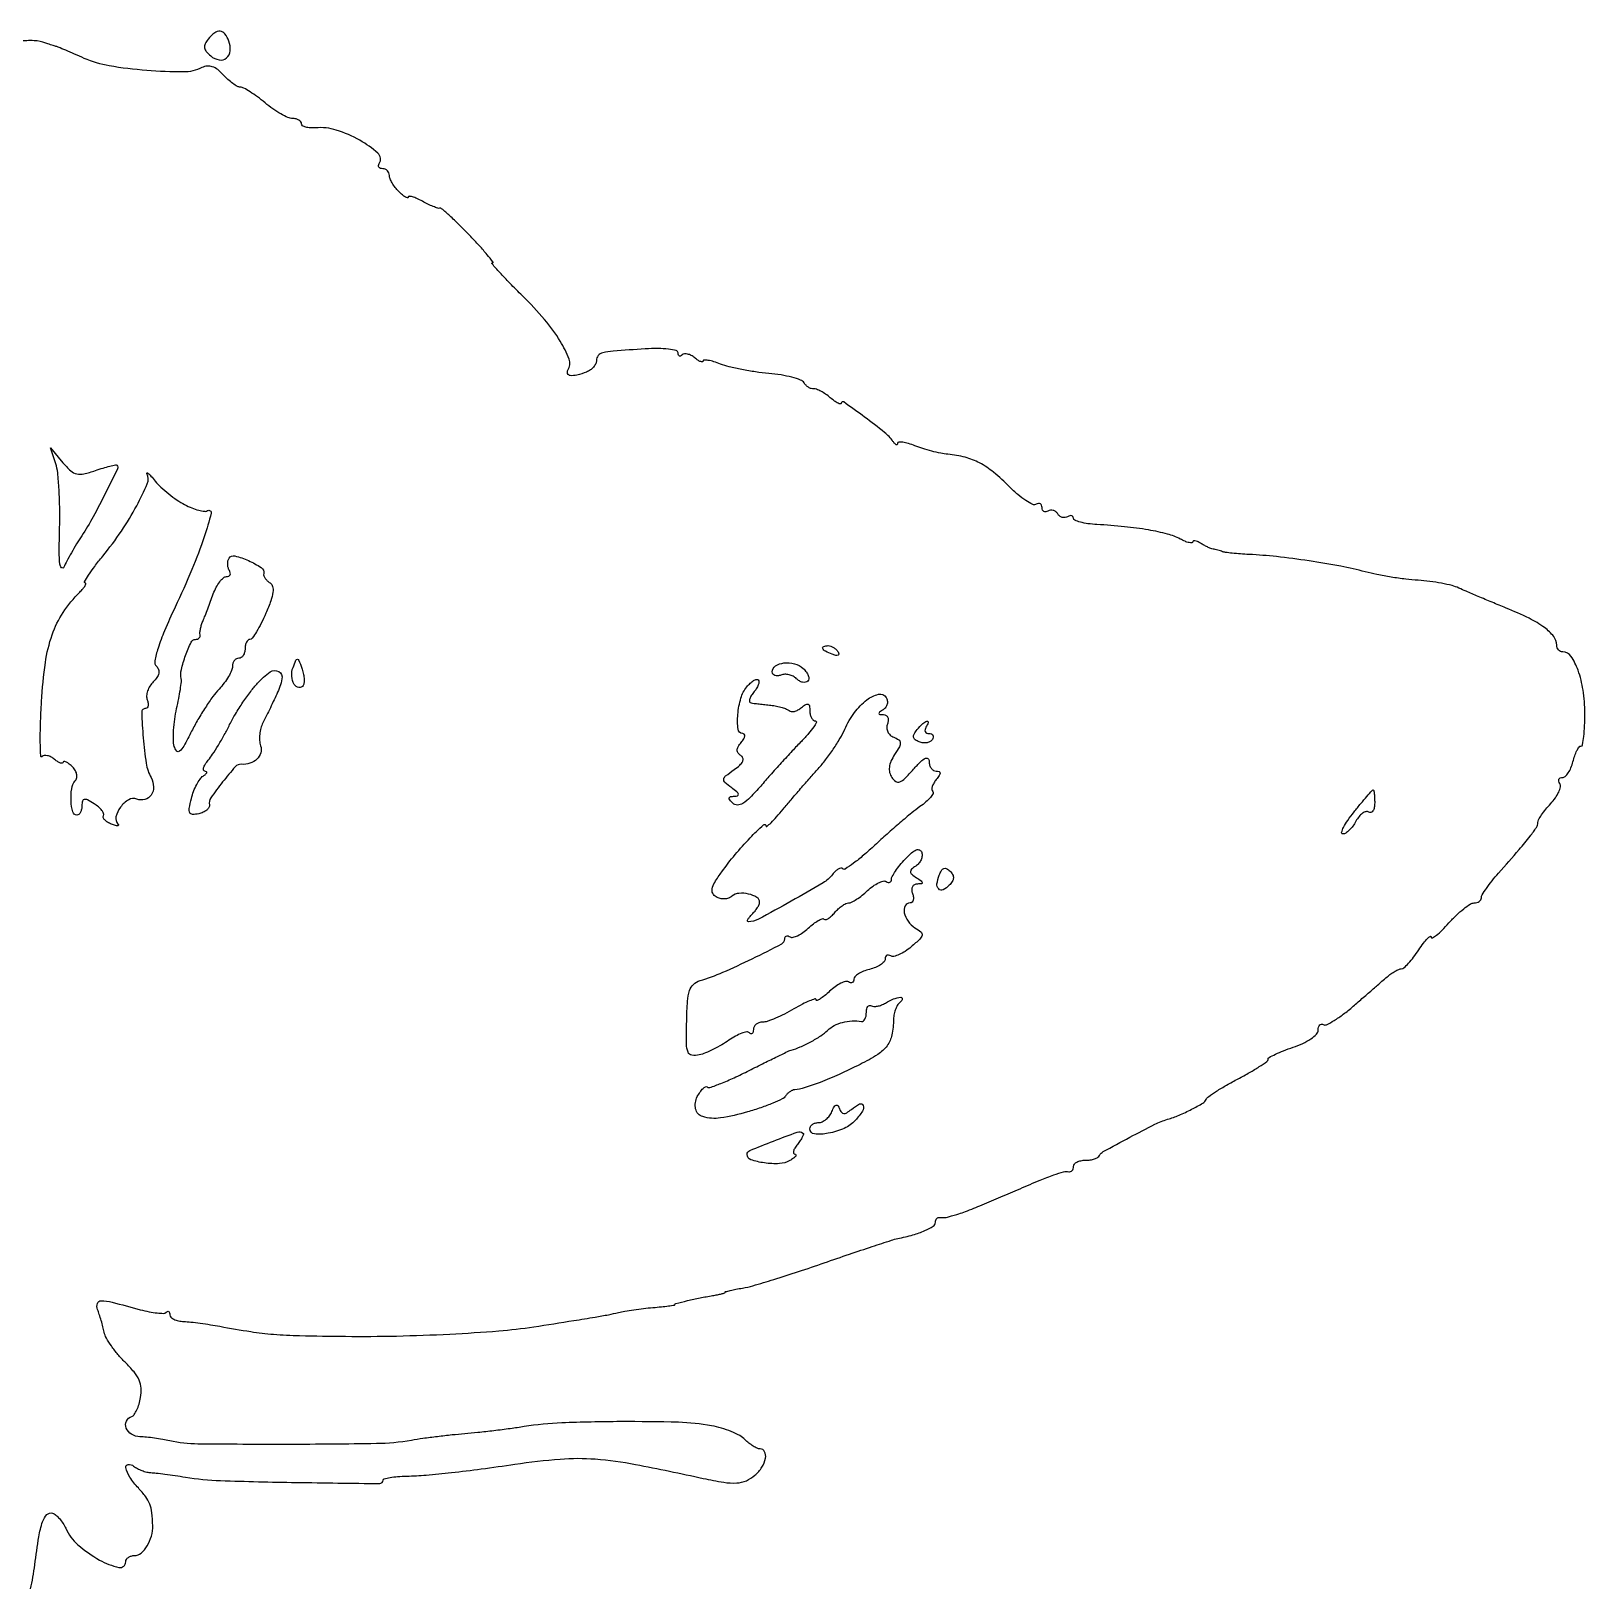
# Model space of a CAD drawing. Extents: x 0 to 455, y 0 to 405.
# Drawn here: x 207.9 to 455.5, y 156.7 to 404.9 of the extents above; entities that cross this region are included whole.
import ezdxf

# ---------------------------------------------------------------- set-up
doc = ezdxf.new("R2010")
doc.units = 0

msp = doc.modelspace()

# ---------------------------------------------------------------- linework, layer by layer
for points in [[(236.110114, 403.632679, 0.061456), (235.642635, 402.903293, 0.152139), (235.551735, 402.281865, 0.136007), (235.828816, 401.673005, 0.045192), (236.53005, 400.97506, 0.128991), (237.869857, 400.350582, 0.219144), (239.045038, 400.653003, 0.202271), (239.642711, 401.778132, 0.114382), (239.425794, 403.332783, 0.066158), (238.79018, 404.500341, 0.215742), (238.042386, 404.92372, 0.192074), (237.164801, 404.662483, 0.052353)], [(218.153974, 334.903831, -0.009092), (219.387582, 335.308869, -0.014057), (220.468319, 335.609078, -0.008309), (221.367089, 335.815941, -0.254012), (221.580626, 335.752707, -0.318879), (221.676454, 335.187772, -0.003205), (219.784948, 331.328926, -0.010394), (217.796418, 327.536711, -0.018255), (215.975098, 324.5, 0.007996), (215.161744, 323.204875, 0.006521), (214.331662, 321.79375, 0.006595), (213.60147, 320.474435, 0.017107), (213.120995, 319.5, -0.509513), (212.773837, 319.428017, -0.182297), (212.498135, 319.967887, -0.029005), (212.39046, 321.977566, -0.006087), (212.449079, 325.5, 0.010369), (212.475293, 328.746113, 0.011454), (212.363618, 331.884375, 0.010895), (212.148983, 334.552705, 0.056056), (211.834371, 336), (210.989094, 338.5), (212.986364, 336.149322, 0.032678), (214.214953, 334.881356, 0.125485), (215.178332, 334.372227, 0.11691), (216.30606, 334.368004, 0.026609)], [(232.37847, 329.478673, 0.024055), (233.521868, 328.953625, 0.031128), (234.617334, 328.59043, 0.03222), (235.535376, 328.410554, 0.172336), (236.026533, 328.516398, -0.671155), (236.59003, 328.106723, -0.021068), (235.505448, 324.365608, -0.018197), (233.535392, 319.142687, -0.011032), (230.846729, 313.108182, 0.00941), (229.161503, 309.358579, 0.0243), (228.130493, 306.577202, 0.028382), (227.618781, 304.570183, 0.249569), (227.877532, 303.722468, -0.114559), (228.207081, 303.193632, -0.132589), (228.24583, 302.602973, -0.1007), (227.970235, 301.949044, -0.046488), (227.378204, 301.235347, 0.05838), (226.846316, 300.562287, 0.05669), (226.478163, 299.778008, 0.061575), (226.319484, 299.00565, 0.111975), (226.411105, 298.371061, -0.050342), (226.554101, 297.845827, -0.091682), (226.546283, 297.402749, -0.14119), (226.394695, 297.112299, -0.205119), (226.132471, 297, 0.423814), (225.536925, 296.384676, 0.011834), (225.767289, 292.299614, 0.019283), (226.249497, 288.251491, 0.083764), (227.01687, 285.968479, -0.1134), (227.418141, 284.493142, -0.157556), (227.05168, 283.183374, -0.18499), (226.05172, 282.470104, -0.156294), (224.746743, 282.54369, 0.228004), (223.463051, 282.438272, 0.098839), (222.150898, 281.270324, 0.103821), (221.427558, 279.732012, 0.26015), (221.754703, 278.57863, -0.195085), (221.833729, 278.391751, -0.41094), (221.734593, 278.288499, -0.079384), (221.345704, 278.340334, -0.018868), (220.725263, 278.551932, -0.042193), (220.100119, 278.854485, -0.069182), (219.641096, 279.220564, -0.100146), (219.410411, 279.588674, -0.232495), (219.44106, 279.904633, 0.24314), (219.468117, 280.257388, 0.067285), (219.175947, 280.750556, 0.051867), (218.645282, 281.294712, 0.034029), (217.935317, 281.808323, 0.018207), (216.888734, 282.410113, 0.161159), (216.370435, 282.496874, 0.30396), (216.086469, 282.235557, 0.059254), (216, 281.508474, -0.050212), (215.941886, 280.931247, -0.070188), (215.768761, 280.443114, -0.090325), (215.513316, 280.114746, -0.184424), (215.212804, 280, -0.339878), (214.550605, 280.508923, -0.052922), (214.279318, 282.250432, -0.051008), (214.382442, 284.189289, -0.133018), (214.946502, 285.453914, 0.126787), (215.18159, 285.964084, 0.102747), (215.166357, 286.568387, 0.086819), (214.896298, 287.201515, 0.062583), (214.399714, 287.789427, 0.024202), (213.86175, 288.238894, 0.056596), (213.411166, 288.505659, 0.130254), (213.123318, 288.55283, 0.386189), (213, 288.416982, -0.344248), (212.881789, 288.265635, -0.143329), (212.605785, 288.276705, -0.064309), (212.173649, 288.487183, -0.027766), (211.657991, 288.868879, 0.049753), (211.096821, 289.247302, 0.065668), (210.520678, 289.46596, 0.081492), (210.017903, 289.500685, 0.174677), (209.670813, 289.337479, -0.653357), (209.434875, 289.429552, -0.00768), (209.37757, 291.640763, -0.011285), (209.412252, 294.526155, -0.006052), (209.578522, 298.084427, -0.019941), (210.193882, 304.300438, -0.049394), (211.268433, 308.744172, -0.061818), (213.011925, 312.268106, -0.050662), (215.66938, 315.526523, 0.020426), (216.191221, 316.092836, 0.047057), (216.5225, 316.567166, 0.105248), (216.619272, 316.8736, 0.442669), (216.504479, 317, -0.580828), (216.400435, 317.182397, -0.012752), (217.068072, 318.248438, -0.015832), (218.039783, 319.619147, -0.008505), (219.31954, 321.25, 0.021665), (222.304726, 325.267484, 0.025932), (224.743523, 329.300616, 0.022592), (226.423915, 332.807603, 0.220124), (226.373124, 334.410374, -0.390594), (226.405551, 334.523257, -0.331613), (226.533751, 334.511161, -0.02972), (227.003025, 334.033837, -0.008036), (227.687615, 333.223366, 0.03378), (228.604321, 332.244974, 0.019178), (229.833285, 331.18425, 0.019082), (231.159277, 330.20615, 0.029709)], [(244.973324, 318.475013, 0.136979), (245.00147, 318.135584, 0.061864), (245.208844, 317.735856, 0.054572), (245.548947, 317.341106, 0.049294), (245.977511, 317.013899, -0.194159), (246.400031, 316.438854, -0.096078), (246.453939, 315.519384, -0.05327), (246.120831, 314.154908, -0.015736), (245.327021, 312.152096, -0.014486), (244.582328, 310.561169, -0.021566), (243.832149, 309.219678, -0.017715), (243.15029, 308.197858, -0.241256), (242.7641, 308, 0.188177), (242.47235, 307.886168, 0.089147), (242.224454, 307.559375, 0.068966), (242.056352, 307.07403, 0.048967), (242, 306.5, -0.064853), (241.925306, 305.926543, -0.082425), (241.70625, 305.440625, -0.098894), (241.381354, 305.115568, -0.148195), (241, 305, 0.130232), (240.618647, 304.898958, 0.100668), (240.29375, 304.614765, 0.088576), (240.07524, 304.189641, 0.07466), (240, 303.688561, -0.105378), (239.860082, 303.032046, -0.02887), (239.370918, 302.087118, -0.027838), (238.678106, 301.054778, -0.025829), (237.858446, 300.078434, 0.030725), (236.880937, 298.89066, 0.012363), (235.689379, 297.158046, 0.012179), (234.494336, 295.223488, 0.01509), (233.481678, 293.364633, -0.007959), (232.238747, 291.003559, -0.087959), (231.573316, 290.173824, -0.420047), (231.106359, 290.209359, -0.11139), (230.72367, 290.948685, -0.060275), (230.582229, 291.987122, -0.019505), (230.619578, 293.540602, -0.01913), (230.796405, 295.280273, -0.020369), (231.103448, 296.964897, 0.007385), (231.43692, 298.558778, 0.009669), (231.691818, 300.024901, 0.00753), (231.861947, 301.252205, 0.085031), (231.838972, 301.740972, -0.112785), (231.85049, 303.181996, -0.028815), (232.522603, 305.432415, -0.023248), (233.405663, 307.554514, -0.290257), (234.108408, 308, 0.086098), (234.436757, 308.056963, 0.113845), (234.69146, 308.220312, 0.126046), (234.83214, 308.464286, 0.120803), (234.841241, 308.75, -0.079397), (234.821734, 309.138752, -0.024441), (234.913913, 309.720313, -0.023771), (235.082476, 310.370679, -0.023999), (235.311571, 311, 0.005574), (235.621389, 311.762452, 0.001941), (236.05106, 312.867188, 0.001928), (236.514716, 314.087165, 0.002247), (236.945579, 315.25, -0.032514), (237.409856, 316.302748, -0.042327), (237.97366, 317.192187, -0.048192), (238.549079, 317.814986, -0.184194), (239.034266, 318, 0.105607), (239.399032, 318.077913, 0.180437), (239.61813, 318.29375, 0.163912), (239.654248, 318.618022, 0.085096), (239.5, 319, -0.074576), (239.306495, 319.451754, -0.058578), (239.2327, 319.979999, -0.059529), (239.283492, 320.501236, -0.08458), (239.457918, 320.931911, -0.328603), (240.384104, 321.304258, -0.041611), (242.543976, 320.550183, -0.041263), (244.566371, 319.441266, -0.302855)], [(336.492921, 306.011454, -0.1144), (336.606889, 305.674071, -0.32948), (336.487528, 305.474315, -0.155351), (336.131719, 305.443138, -0.036408), (335.551938, 305.618443, -0.029964), (334.48003, 306.105273, -0.168622), (334.057392, 306.558518, -0.444011), (334.201747, 306.882327, -0.079093), (334.940983, 307, -0.088797), (335.34605, 306.927491, -0.053277), (335.78502, 306.709615, -0.051183), (336.189428, 306.389589, -0.061454)], [(247.063122, 299.270206, -0.002069), (246.498622, 298.076905, -0.001601), (245.874052, 296.781312, -0.001618), (245.283196, 295.575561, -0.003891), (244.835793, 294.687452, 0.055835), (244.521679, 293.86019, 0.038592), (244.347963, 292.873001, 0.038914), (244.328932, 291.884701, 0.062279), (244.482265, 291.055877, -0.147499), (244.498544, 289.92907, -0.131939), (243.894864, 288.923809, -0.1149), (242.784734, 288.260124, -0.094851), (241.412619, 288.093421, 0.23208), (240.445344, 287.698245, 0.014735), (238.420328, 285.281291, 0.015618), (236.551198, 282.753428, 0.200339), (236.310977, 281.626461, -0.178717), (236.24035, 281.210715, -0.088385), (235.891269, 280.794826, -0.069725), (235.323335, 280.441149, -0.051097), (234.616748, 280.210404, -0.05378), (233.632409, 280.105589, -0.287705), (233.195775, 280.380342, -0.158386), (233.104033, 281.057278, -0.016613), (233.446032, 282.640997, -0.029411), (233.805001, 283.782376, -0.030091), (234.293158, 284.864776, -0.031555), (234.830282, 285.746904, -0.098876), (235.329284, 286.22467, 0.032941), (235.723341, 286.513438, 0.134854), (235.890262, 286.755116, 0.350799), (235.834348, 286.91398, 0.136), (235.595012, 286.984687, -0.324947), (235.382283, 287.144829, -0.150861), (235.38313, 287.509564, -0.068471), (235.649031, 288.076559, -0.029561), (236.144543, 288.75, 0.028612), (236.835054, 289.684744, 0.009388), (237.744747, 291.134902, 0.009318), (238.696081, 292.78554, 0.010407), (239.54953, 294.411369, -0.019299), (240.478299, 296.106735, -0.013001), (241.661425, 297.969887, -0.013108), (242.902038, 299.715094, -0.025226), (244, 301.032914, -0.051129), (246.014768, 302.812683, -0.293942), (247.370531, 302.879982, -0.326597), (247.88832, 301.711939, -0.055968)], [(251.262, 300.662868, -0.302996), (250.565177, 300.322093, -0.234116), (249.846063, 300.807246, -0.110967), (249.440604, 302.135339, -0.110872), (249.642084, 303.509668, -0.008767), (250.11456, 304.679193, -0.31704), (250.348659, 304.82443, -0.290876), (250.580961, 304.656872, -0.007834), (251.049734, 303.426885, -0.033022), (251.281639, 302.627754, -0.034957), (251.400838, 301.820115, -0.03734), (251.402246, 301.11609, -0.114218)], [(331.67381, 301.340476, -0.153987), (331.319043, 301.155861, -0.097923), (330.849741, 301.165706, -0.080431), (330.336775, 301.368639, -0.062121), (329.861478, 301.738522, 0.077778), (329.336148, 302.121672, 0.061795), (328.676109, 302.363713, 0.062673), (327.987438, 302.434804, 0.086235), (327.378145, 302.314866, -0.066234), (326.850928, 302.189121, -0.113733), (326.40483, 302.245009, -0.152215), (326.11123, 302.469709, -0.155088), (326, 302.819687, -0.255209), (326.512571, 303.758498, -0.116311), (327.872265, 304.239034, -0.093277), (329.568505, 304.106655, -0.118926), (330.940476, 303.356001, -0.049531), (331.439656, 302.803161, -0.071748), (331.750089, 302.224233, -0.094543), (331.833217, 301.710528, -0.19162)], [(323.020056, 299.524166, 0.036672), (322.596489, 298.930124, 0.078362), (322.382969, 298.410234, 0.149561), (322.405867, 298.050824, 0.272725), (322.627555, 297.872377, 0.006098), (323.106645, 297.808252, 0.001414), (323.913954, 297.712519, 0.001459), (324.844135, 297.607631, 0.001428), (325.781649, 297.507395, -0.022092), (326.701058, 297.370477, -0.02418), (327.577051, 297.155772, -0.024575), (328.302088, 296.901051, -0.099932), (328.68964, 296.643694, 0.178855), (329.029265, 296.487346, 0.080224), (329.526209, 296.528509, 0.064356), (330.09822, 296.751217, 0.048264), (330.657991, 297.131121, -0.031246), (331.33388, 297.624184, -0.236806), (331.714831, 297.66346, -0.269757), (331.940982, 297.384665, -0.038656), (332, 296.622445, 0.053511), (332.06662, 296.001736, 0.073285), (332.264375, 295.476593, 0.093059), (332.556565, 295.124036, 0.175049), (332.9, 295, -0.551464), (333.036611, 294.783483, -0.040567), (332.607905, 294.045313, -0.027557), (331.791163, 292.998037, -0.013407), (330.641806, 291.75, 0.005392), (329.193842, 290.227435, 0.002885), (327.436362, 288.317063, 0.002871), (325.664897, 286.346435, 0.004482), (324.164569, 284.627236, -0.015444), (322.507152, 282.810025, -0.061606), (321.334561, 281.866801, -0.12917), (320.446376, 281.594542, -0.209465), (319.722764, 281.877236, -0.028512), (319.231129, 282.428383, -0.230455), (319.159756, 282.75, -0.30013), (319.370075, 282.947123, -0.042493), (319.99113, 283, 0.08448), (320.494681, 283.085691, 0.409132), (320.610407, 283.321061, 0.13788), (320.346224, 283.712427, 0.017908), (319.546742, 284.342163, -0.023088), (318.470339, 285.208237, -0.249588), (318.281163, 285.714032, -0.195506), (318.576103, 286.232257, -0.014058), (319.929056, 287.237755, 0.030554), (320.832361, 287.956498, 0.096254), (321.296196, 288.572135, 0.188661), (321.337159, 289.077797, 0.183291), (321.024885, 289.48462, -0.086812), (320.569129, 289.889837, -0.175294), (320.418281, 290.339336, -0.129187), (320.574437, 290.88191, -0.038905), (321.073886, 291.589028, 0.038344), (321.457753, 292.131215, 0.095699), (321.622873, 292.585527, 0.204113), (321.550648, 292.874515, 0.234987), (321.298388, 293, -0.382807), (320.549132, 293.672137, -0.049133), (320.525121, 296.022018, -0.047196), (321.009618, 298.650316, -0.104404), (321.955101, 300.4459, -0.032182), (322.500954, 301.023595, -0.051838), (323.041218, 301.430743, -0.069992), (323.497851, 301.625133, -0.268194), (323.785001, 301.548332, -0.229297), (323.888805, 301.249763, -0.061355), (323.766549, 300.747483, -0.049247), (323.467953, 300.144398, -0.033658)], [(343.697214, 296.791706, 0.015099), (343.110963, 296.393671, 0.247819), (343.009448, 296.187892, 0.374521), (343.135474, 296.051046, 0.024322), (343.718615, 296.015313, -0.139972), (344.13624, 295.890369, -0.150322), (344.411129, 295.566349, -0.120216), (344.492577, 295.079775, -0.073375), (344.364861, 294.508429, 0.10029), (344.259857, 293.883598, 0.102851), (344.408181, 293.273259, 0.100256), (344.79228, 292.760831, 0.090576), (345.35865, 292.415868, -0.056533), (346.154016, 292.002445, -0.235654), (346.412588, 291.546232, -0.141459), (346.261796, 290.897199, -0.017677), (345.50486, 289.647761, 0.040307), (344.926498, 288.587742, 0.074635), (344.665599, 287.644706, 0.089639), (344.715203, 286.788738, 0.085937), (345.060456, 285.990323, 0.102181), (345.681502, 285.366599, 0.241391), (346.315295, 285.296487, 0.106531), (347.127992, 285.824083, 0.014621), (348.518, 287.305764, -0.015046), (349.662707, 288.523892, -0.080128), (350.400295, 289.057687, -0.312776), (350.805339, 289.00072, -0.209172), (351, 288.555764, 0.070452), (351.084196, 287.961188, 0.086124), (351.329718, 287.457006, 0.100199), (351.694413, 287.119923, 0.137441), (352.122445, 287, -0.083263), (352.583144, 286.922746, -0.318136), (352.743602, 286.699164, -0.152929), (352.625263, 286.312561, -0.023048), (352.131121, 285.657991, 0.043009), (351.745999, 285.103146, 0.059395), (351.508938, 284.54578, 0.074854), (351.44465, 284.069131, 0.194923), (351.577069, 283.756265, -0.334096), (351.624639, 283.41998, -0.049363), (351.210172, 282.818034, -0.039389), (350.496519, 282.097184, -0.023186), (349.542073, 281.348274, 0.01677), (348.237938, 280.35174, 0.005317), (346.360146, 278.780802, 0.005301), (344.30267, 276.983914, 0.005873), (342.353621, 275.203392, -0.011199), (340.5542, 273.59438, -0.01838), (338.953293, 272.324913, -0.012757), (337.62173, 271.397882, -0.356004), (337.228818, 271.437849, 0.23859), (336.942691, 271.531709, 0.089085), (336.530959, 271.391072, 0.063288), (336.058492, 271.044227, 0.039513), (335.598877, 270.532858, -0.095622), (334.111106, 269.209523, -0.006048), (329.022644, 266.267559, -0.005118), (323.800506, 263.401947, -0.123533), (322.198454, 263, -0.389808), (322.08116, 263.107829, -0.138046), (322.128296, 263.3525, -0.056702), (322.380166, 263.738652, -0.023543), (322.8, 264.2, 0.026287), (323.259292, 264.710304, 0.028831), (323.6475, 265.251072, 0.029997), (323.921747, 265.74716, 0.111719), (324, 266.093011, 0.261464), (323.552634, 266.890027, 0.082404), (322.239051, 267.419879, 0.075143), (320.698703, 267.526275, 0.154124), (319.589713, 267.074455, -0.08965), (319.041236, 266.764844, -0.07191), (318.374593, 266.635593, -0.070569), (317.686265, 266.699771, -0.080096), (317.074743, 266.953806, -0.134275), (316.528322, 267.540034, -0.178173), (316.434095, 268.257037, -0.083762), (316.8537, 269.280426, -0.015635), (317.982363, 270.975231, -0.019561), (320.082806, 273.693427, -0.0174), (322.469746, 276.350973, -0.013457), (324.592099, 278.439157, -0.655586), (325, 278.261767, 0.635257), (325.150331, 278.191193, 0.020101), (325.807813, 278.783344, 0.017894), (326.694158, 279.71282, 0.008964), (327.75, 280.946354, -0.003652), (329.007538, 282.447522, -0.002189), (330.522223, 284.213333, -0.002191), (332.044969, 285.957391, -0.003813), (333.325653, 287.389132, 0.021524), (334.510675, 288.812284, 0.014745), (335.735406, 290.521225, 0.014886), (336.81958, 292.240705, 0.028971), (337.56113, 293.683124, -0.055413), (339.106455, 296.334829, -0.069025), (341.102631, 298.368085, -0.104643), (342.944504, 299.253819, -0.325003), (344.14772, 298.760984, -0.098597), (344.341375, 298.241802, -0.096638), (344.3234, 297.684127, -0.096693), (344.097167, 297.174359, -0.098836)], [(350.5, 294, 0.088621), (350.348919, 293.618194, 0.167455), (350.391936, 293.29375, 0.177706), (350.621649, 293.077418, 0.101261), (351, 293, -0.095386), (351.381155, 292.926618, -0.173393), (351.615993, 292.719079, -0.172261), (351.666896, 292.408557, -0.093996), (351.526992, 292.043674, -0.128934), (351.188596, 291.721549, -0.080802), (350.670853, 291.536619, -0.071694), (350.057569, 291.512895, -0.065576), (349.442452, 291.660457, -0.055318), (348.764689, 292.010668, -0.204929), (348.507034, 292.404723, -0.178124), (348.596569, 292.903175, -0.040633), (349.096921, 293.616783, -0.025674), (349.996916, 294.59444, -0.127885), (350.638552, 294.962678, -0.588188), (350.839451, 294.757164, -0.066156)], [(422, 281.940983, -0.045211), (421.932221, 281.192926, -0.098396), (421.720988, 280.659241, -0.176519), (421.409173, 280.423024, -0.216399), (421.050173, 280.468991, 0.202545), (420.604787, 280.538079, 0.092842), (420.060535, 280.28785, 0.0693), (419.500252, 279.761187, 0.046669), (419.01499, 279.028008, -0.03573), (418.52535, 278.251902, -0.041741), (417.952518, 277.595727, -0.046365), (417.384224, 277.138973, -0.147135), (416.922184, 277, -0.492216), (416.732235, 277.246781, -0.053264), (417.03101, 278.028116, -0.033874), (417.706216, 279.15611, -0.016591), (418.707368, 280.499971, -0.004082), (419.795892, 281.841592, -0.006455), (420.753102, 282.971833, -0.002115), (421.592188, 283.928847, -0.214872), (421.75, 283.999971, -0.364099), (421.849044, 283.916844, -0.013343), (421.926562, 283.395155, -0.018812), (421.982003, 282.730404, -0.011397)], [(348.871885, 271.884346, 0.037736), (348.196251, 271.372834, 0.233031), (348.035556, 270.981288, 0.204143), (348.240128, 270.579746, 0.028996), (349, 270.015313, -0.013535), (349.740592, 269.499932, -0.201073), (349.899349, 269.234426, -0.414462), (349.770914, 269.063278, -0.03249), (349.143011, 269.015313, 0.112271), (348.648327, 268.896931, 0.160406), (348.328823, 268.583001, 0.137289), (348.229005, 268.098609, 0.074326), (348.361626, 267.5, -0.055937), (348.511135, 266.925634, -0.100118), (348.483616, 266.440625, -0.147206), (348.289193, 266.122486, -0.184534), (347.968615, 266, 0.28143), (347.203244, 265.532147, 0.168762), (347.050649, 264.442091, 0.106551), (347.641705, 263.073179, 0.103031), (348.75, 262.049838, -0.040649), (349.690101, 261.376589, -0.27245), (349.872071, 260.855675, -0.156455), (349.531931, 260.242273, -0.012788), (348.145836, 259.005508, -0.030413), (347.178835, 258.282306, -0.041014), (346.220055, 257.759326, -0.046627), (345.397187, 257.482807, -0.198699), (344.895836, 257.564377, 0.093123), (344.553995, 257.696126, 0.171527), (344.263152, 257.649908, 0.174102), (344.068835, 257.432208, 0.096285), (344, 257.078069, -0.189922), (343.825252, 256.634611, -0.058024), (343.265625, 256.159277, -0.048811), (342.456976, 255.727259, -0.036821), (341.5, 255.410644, 0.033639), (340.542859, 255.10071, 0.045696), (339.734375, 254.688259, 0.05385), (339.171027, 254.241337, 0.200769), (339, 253.832575, -0.100989), (338.934333, 253.510772, -0.177523), (338.750737, 253.315261, -0.167677), (338.475418, 253.278378, -0.088853), (338.151444, 253.406403, 0.207146), (337.680981, 253.47513, 0.048745), (336.920164, 253.188001, 0.042244), (336.037364, 252.655552, 0.030726), (335.151444, 251.926464, -0.014948), (334.325206, 251.201606, -0.031091), (333.631987, 250.698208, -0.049535), (333.151386, 250.455934, -0.526579), (333, 250.559821, 0.503151), (332.812719, 250.698813, 0.02397), (331.955084, 250.393703, 0.023313), (330.807759, 249.858681, 0.012521), (329.44284, 249.098776, -0.016099), (327.975156, 248.295357, -0.01781), (326.506761, 247.616515, -0.017447), (325.220056, 247.128475, -0.082094), (324.44284, 247, 0.079391), (323.891698, 246.911933, 0.091014), (323.423834, 246.657292, 0.100769), (323.111041, 246.278287, 0.122893), (323, 245.833333, -0.055084), (322.955398, 245.429702, -0.165803), (322.812846, 245.196529, -0.256296), (322.604859, 245.156172, -0.119379), (322.362878, 245.303788, 0.244278), (321.949993, 245.434331, 0.043944), (321.145378, 245.219615, 0.038649), (320.160163, 244.772689, 0.026219), (319.112878, 244.122559, -0.020895), (317.956903, 243.387802, -0.016239), (316.643377, 242.683912, -0.01652), (315.373815, 242.107149, -0.037725), (314.375214, 241.778467, -0.094208), (313.194238, 241.713805, -0.276586), (312.582457, 242.20133, -0.088323), (312.343119, 243.501214, -0.006513), (312.369048, 247.136366, -0.011263), (312.506641, 250.35793, -0.062957), (312.83389, 252.050787, -0.126668), (313.45687, 253.025517, -0.115427), (314.493834, 253.619613, 0.029271), (318.125879, 254.94112, 0.012474), (322.824773, 257.109954, 0.00484), (327.518797, 259.476986, 0.280547), (328, 260.267104, -0.117407), (328.067199, 260.549339, -0.186107), (328.249263, 260.71402, -0.154549), (328.524094, 260.730704, -0.077036), (328.848556, 260.593597, 0.201287), (329.313576, 260.520313, 0.051113), (330.048566, 260.782867, 0.043906), (330.896945, 261.283356, 0.032332), (331.742107, 261.974363, -0.022113), (332.559407, 262.670917, -0.035057), (333.322669, 263.183627, -0.038983), (333.947258, 263.480341, -0.295955), (334.25105, 263.415617, 0.272371), (334.519157, 263.346141, 0.068057), (334.950291, 263.535677, 0.050675), (335.461593, 263.925467, 0.031373), (335.979944, 264.475834, -0.03252), (336.531822, 265.059115, -0.034715), (337.143376, 265.552276, -0.037069), (337.724538, 265.896805, -0.115769), (338.164258, 266, 0.121049), (338.648763, 266.119042, 0.023436), (339.433266, 266.577342, 0.023683), (340.318151, 267.212999, 0.019935), (341.193257, 267.96542, -0.031337), (342.063167, 268.67955, -0.042883), (342.932447, 269.199444, -0.049664), (343.683092, 269.476894, -0.20489), (344.151444, 269.406403, 0.079288), (344.475813, 269.271043, 0.157349), (344.750737, 269.291716, 0.184631), (344.933122, 269.462425, 0.113814), (345, 269.752422, -0.130069), (345.12528, 270.225868, -0.019997), (345.644601, 271.059079, -0.021192), (346.354178, 272.01266, -0.016982), (347.194388, 272.978276, -0.021601), (348.219679, 273.987651, -0.086706), (348.961666, 274.45429, -0.211417), (349.472787, 274.439834, -0.20377), (349.816272, 274.051183, -0.107478), (349.876399, 273.494627, -0.076271), (349.715201, 272.885647, -0.071791), (349.364102, 272.31854, -0.075273)], [(354.216667, 268.816667, -0.082074), (353.22549, 268.106633, -0.32122), (352.524267, 268.222518, -0.234284), (352.252103, 269.029901, -0.057882), (352.609244, 270.424089, -0.044965), (352.970589, 271.160293, -0.168443), (353.361819, 271.48378, -0.213733), (353.806358, 271.455296, -0.075212), (354.332783, 271.067217, -0.071354), (354.750133, 270.510089, -0.138886), (354.872799, 269.972799, -0.128008), (354.698266, 269.42069, -0.056206)], [(346.438562, 250.234687, 0.099479), (346.028851, 249.809655, 0.046788), (345.678256, 249.128314, 0.043829), (345.43327, 248.319536, 0.047127), (345.340817, 247.5, -0.044643), (345.066334, 244.953574, -0.110286), (344.31102, 243.245205, -0.092856), (342.810503, 241.848323, -0.025859), (340, 240.26605, -0.009242), (336.653507, 238.680073, -0.013265), (333.62839, 237.409783, -0.013717), (331.118043, 236.511617, -0.064014), (329.611803, 236.22458, 0.084478), (329.227022, 236.134888, 0.04798), (328.804797, 235.907802, 0.046153), (328.41158, 235.588792, 0.056163), (328.111803, 235.221678, -0.137883), (327.602045, 234.770784, -0.013424), (326.086215, 234.087819, -0.016213), (324.197594, 233.368199, -0.012138), (322.075313, 232.694573, -0.032411), (317.76905, 231.739411, -0.112591), (314.94255, 231.939757, -0.270259), (313.801039, 233.170281, -0.179744), (314.068308, 235.127634, -0.02758), (314.523366, 235.875644, -0.049375), (314.986558, 236.425167, -0.072683), (315.388606, 236.716253, -0.327771), (315.658385, 236.674948, 0.289466), (316.066113, 236.582972, 0.008191), (317.82214, 237.240026, 0.014271), (319.925496, 238.136674, 0.009028), (322.327365, 239.295612, -0.001474), (324.729024, 240.499514, -0.002208), (326.833663, 241.535203, -0.0009), (328.642629, 242.411464, -0.048742), (329, 242.542677, 0.039216), (330.455071, 243.045736, 0.021232), (332.158654, 243.876475, 0.021142), (333.748129, 244.825903, 0.049737), (334.821429, 245.694046, -0.076012), (335.865995, 246.452103, -0.054916), (337.211572, 246.968318, -0.051935), (338.720618, 247.200748, -0.051457), (340.25, 247.118421, 0.211938), (340.535752, 247.194772, 0.103366), (340.779688, 247.492747, 0.073584), (340.945074, 247.97075, 0.046583), (341, 248.559017, -0.050757), (341.057248, 249.121503, -0.110344), (341.234338, 249.515244, -0.18554), (341.495931, 249.679773, -0.189237), (341.797746, 249.625, 0.131214), (342.20756, 249.501528, 0.054724), (342.787753, 249.546664, 0.049042), (343.43309, 249.73572, 0.045296), (344.047746, 250.05067, -0.046896), (345.30956, 250.692147, -0.075087), (346.484805, 250.963248, -0.480029), (346.728337, 250.703155, -0.208649)], [(338.621412, 233.100763, -0.053281), (339.921169, 233.964003, -0.452398), (340.498495, 233.74015, -0.238303), (340.392569, 232.836364, -0.037001), (339.256343, 231.36787, -0.104837), (337.486144, 230.078825, -0.058983), (334.937603, 229.28304, -0.072046), (332.738228, 229.192848, -0.384398), (332, 230.011202, -0.139613), (332.10738, 230.388268, -0.099991), (332.409197, 230.70954, -0.085379), (332.860598, 230.925894, -0.06926), (333.393011, 231, 0.109042), (333.979484, 231.129439, 0.064202), (334.589328, 231.514062, 0.059562), (335.129007, 232.080848, 0.062565), (335.509436, 232.75, -0.024695), (335.874453, 233.5226, -0.181047), (336.176075, 233.788123, -0.342126), (336.451634, 233.70419, -0.064968), (336.713671, 233.208262, 0.068859), (337.022609, 232.634379, 0.224451), (337.392059, 232.433566, 0.157169), (337.881788, 232.561487, 0.03137)], [(330.020056, 227.524166, 0.033428), (329.595273, 226.936509, 0.078095), (329.382969, 226.438791, 0.168089), (329.410731, 226.115841, 0.28678), (329.627555, 225.969591, -0.313517), (329.777956, 225.857035, -0.256782), (329.74076, 225.654915, -0.06803), (329.389968, 225.327955, -0.021656), (328.787796, 224.941053, -0.121215), (327.147004, 224.457604, -0.046051), (324.746507, 224.56992, -0.045093), (322.590526, 225.072266, -0.323571), (322, 225.889242, -0.302679), (322.436307, 226.543955, -0.00647), (326.201299, 228.057375, -0.00707), (329.983888, 229.460138, -0.245983), (330.892501, 229.330794, -0.314302), (330.96468, 229.125411, -0.044727), (330.798127, 228.683581, -0.037722), (330.476558, 228.128781, -0.02301)]]:
    msp.add_lwpolyline(points, format="xyb", close=True)
msp.add_lwpolyline([(207.797871, 156.699675, 0.016824), (208.202362, 158.550315, 0.014164), (208.508566, 160.533198, -0.00817), (209.142122, 164.989409, -0.043548), (209.737023, 167.372764, -0.109828), (210.43733, 168.513897, -0.284545), (211.334859, 168.740354, -0.099434), (211.846779, 168.457024, -0.038029), (212.428538, 167.881816, -0.035787), (212.983095, 167.142399, -0.036609), (213.421865, 166.33688, 0.107577), (215.380192, 163.706166, 0.052098), (218.829841, 161.282531, 0.072342), (221.895615, 160.114834, 0.480062), (223, 161, -0.138107), (223.107379, 161.381338, -0.100138), (223.409197, 161.70625, -0.085896), (223.860624, 161.925009, -0.070083), (224.393011, 162, 0.180914), (225.430504, 162.388097, 0.07701), (226.402158, 163.538955, 0.068274), (227.087881, 165.111863, 0.076568), (227.288633, 166.75, 0.020289), (227.139701, 168.830323, 0.062902), (226.808966, 170.195538, 0.068895), (226.167562, 171.36714, 0.027898), (225, 172.769625, -0.042536), (223.653875, 174.486286, -0.092324), (223.010132, 176.026639, -0.448474), (223.369209, 176.517639, -0.193392), (224.25, 176.258752, 0.045921), (224.838053, 175.876693, 0.030299), (225.573438, 175.544927, 0.030469), (226.33467, 175.307522, 0.050543), (227, 175.213497, -0.018658), (227.826476, 175.149979, -0.004142), (229.234375, 174.976934, -0.004298), (230.858593, 174.749411, -0.004133), (232.5, 174.491192, 0.032979), (238.10214, 173.938342, 0.004263), (250.142717, 173.65045, 0.000841), (263.454881, 173.468103, 0.417737), (264, 174.006711, -0.342502), (264.175893, 174.233365, -0.019362), (265.101562, 174.432755, -0.023087), (266.312409, 174.587702, -0.014144), (267.75, 174.663709, 0.014491), (270.854988, 174.830032, 0.006698), (274.880151, 175.217193, 0.005876), (279.628268, 175.794722, 0.004035), (285, 176.556432, -0.017692), (292.224252, 177.380278, -0.038333), (297.809382, 177.388871, -0.028997), (304.218442, 176.530967, -0.006523), (315, 174.299485, 0.014376), (318.27349, 173.675401, 0.05475), (320.347598, 173.571094, 0.085833), (321.877545, 173.929949, 0.07871), (323.25, 174.787983, 0.07066), (324.365277, 176.075378, 0.095336), (324.939378, 177.501549, 0.165324), (324.796706, 178.551312, 0.284317), (324.071429, 179, -0.107072), (323.614258, 179.099036, -0.031467), (322.977063, 179.438562, -0.030028), (322.289677, 179.921582, -0.028215), (321.649882, 180.492975, 0.07274), (320.814474, 181.1152, 0.026134), (319.47086, 181.752174, 0.025273), (317.903664, 182.306376, 0.027318), (316.328453, 182.683092, 0.038168), (311.068165, 183.231194, 0.008018), (301.812022, 183.337518, 0.008493), (292.47657, 183.136457, 0.029872), (286.5, 182.547393, -0.005682), (284.258455, 182.216389, -0.003632), (281.646875, 181.88032, -0.003649), (279.082492, 181.588218, -0.006798), (277, 181.394986, 0.006658), (274.986284, 181.208704, 0.004233), (272.646875, 180.940788, 0.004251), (270.355216, 180.63887, 0.007862), (268.5, 180.348575, -0.038922), (262.93054, 179.828356, -0.003451), (248.816687, 179.709395, -0.002847), (234.49192, 179.769107, -0.052822), (230, 180.289826, 0.01332), (228.879089, 180.51042, 0.008651), (227.573438, 180.708252, 0.008699), (226.291227, 180.857239, 0.016317), (225.25, 180.92569, -0.130108), (223.906752, 181.329135, -0.160468), (223.066671, 182.322413, -0.211718), (223.1033, 183.416502, -0.197426), (223.941184, 184.166667, 0.160137), (224.336201, 184.47195, 0.039141), (224.748156, 185.196443, 0.036138), (225.112115, 186.144556, 0.029278), (225.366659, 187.204205, 0.06416), (225.438147, 188.660032, 0.084358), (225.112966, 189.947514, 0.067768), (224.31044, 191.253407, 0.027584), (222.898774, 192.794708, -0.023699), (221.740339, 194.039969, -0.023418), (220.700057, 195.394072, -0.024056), (219.904461, 196.662655, -0.078152), (219.559389, 197.590504, 0.013318), (219.362105, 198.445781, 0.008204), (219.086812, 199.441471, 0.008225), (218.782053, 200.417664, 0.014573), (218.494356, 201.210249, -0.176718), (218.468085, 202.164748, -0.323868), (219.070302, 202.596563, -0.061419), (220.814882, 202.373755, -0.004923), (225.307893, 201.180655, 0.017629), (226.711801, 200.845791, 0.024674), (227.986872, 200.653662, 0.022715), (229.01941, 200.597026, 0.20135), (229.432561, 200.765895, -0.105707), (229.648572, 200.905808, -0.249292), (229.833315, 200.88269, -0.180974), (229.959838, 200.697597, -0.060458), (230, 200.366667, 0.208994), (230.165182, 199.988744, 0.075499), (230.660937, 199.652504, 0.058669), (231.38861, 199.40484, 0.040847), (232.25, 199.292923, -0.015071), (233.35554, 199.206857, -0.005985), (234.867188, 199.02489, -0.005916), (236.495164, 198.78949, -0.007393), (238, 198.530833, 0.007565), (242.912974, 197.688112, 0.018755), (246.538659, 197.261074, 0.014437), (250.694719, 197.049501, 0.003005), (258, 196.932737, 0.008142), (266.117001, 196.983966, 0.007017), (274.641319, 197.296351, 0.007148), (282.41729, 197.802193, 0.018485), (288, 198.453967, 0.000504), (294.401831, 199.449007, 0.002938), (297.76981, 199.996268, 0.005535), (299.916534, 200.382533, 0.01318), (301.5, 200.729078, -0.018087), (302.507279, 200.939187, -0.006675), (303.940625, 201.164798, -0.006606), (305.513387, 201.369711, -0.007899), (307, 201.519693, 0.004466), (308.341997, 201.645783, 0.007391), (309.471875, 201.779037, 0.002189), (310.436209, 201.911547, 0.373512), (310.5, 201.985027, -0.343833), (310.639414, 202.163795, -0.002774), (312.497021, 202.619501, -0.009286), (314.496277, 203.059126, -0.009434), (316.5, 203.421697, 0.009585), (317.266711, 203.560672, 0.015482), (317.9125, 203.7115, 0.009285), (318.429822, 203.859684, 0.329519), (318.5, 203.954607, -0.341449), (318.574618, 204.051134, -0.004988), (319.319837, 204.237196, -0.011197), (320.220922, 204.431425, -0.006861), (321.290934, 204.621923, 0.030113), (322.936514, 204.994529, 0.004269), (326.260944, 205.991722, 0.00485), (330.177603, 207.244852, 0.004114), (334.290934, 208.642677, -0.001762), (338.310808, 210.029869, -0.002409), (341.941712, 211.249033, -0.001568), (344.998978, 212.248598, -0.02797), (346, 212.511604, 0.018289), (348.426502, 213.099186, 0.033878), (350.335501, 213.778516, 0.039822), (351.65067, 214.478687, 0.255869), (352, 215.116631, -0.086107), (352.056956, 215.444909, -0.10841), (352.220312, 215.705724, -0.119095), (352.464201, 215.858016, -0.120001), (352.75, 215.881579, 0.037629), (353.091571, 215.85372, 0.022329), (353.5, 215.869449, 0.02227), (353.908286, 215.921861, 0.035422), (354.25, 216.006579, -0.0033), (354.591451, 216.114915, -0.001956), (355, 216.239828, -0.001957), (355.408604, 216.361271, -0.003367), (355.75, 216.458794, 0.027219), (356.803075, 216.81473, 0.002345), (359.434988, 217.881411, 0.003224), (362.446141, 219.141023, 0.003087), (365.484984, 220.457527, -0.004816), (368.69574, 221.835337, -0.015238), (370.881043, 222.67102, -0.019609), (372.41762, 223.138881, -0.116764), (373.25, 223.158759, 0.137123), (373.535508, 223.177041, 0.127225), (373.779688, 223.340385, 0.106834), (373.943601, 223.629838, 0.075745), (374, 224, -0.184457), (374.145793, 224.38175, -0.090315), (374.563021, 224.70625, -0.070178), (375.183242, 224.926177, -0.050201), (375.916667, 225, 0.036404), (376.674758, 225.055268, 0.044078), (377.368229, 225.220313, 0.049842), (377.906393, 225.461515, 0.15923), (378.166667, 225.75, -0.164549), (378.739652, 226.372005, -0.002697), (382.958467, 228.648497, -0.006267), (386.967565, 230.71991, -0.044593), (389, 231.520496, 0.028308), (390.827554, 232.172556, 0.019072), (392.834537, 233.111172, 0.013753), (394.620866, 234.094246, 0.15865), (395.145125, 234.685376, -0.137665), (395.497972, 235.11776, -0.009933), (396.791068, 235.988944, -0.013331), (398.404655, 236.970144, -0.009664), (400.25, 237.979114, 0.009448), (402.0704, 238.973423, 0.01448), (403.604688, 239.909419, 0.008889), (404.826756, 240.735676, 0.24432), (405, 241.069055, -0.271632), (405.175389, 241.368077, -0.015032), (406.175, 241.888236, -0.019853), (407.467052, 242.449865, -0.012892), (409, 243, 0.029545), (410.531586, 243.607914, 0.040046), (411.825, 244.343278, 0.045212), (412.737656, 245.092517, 0.200903), (413, 245.719077, -0.058677), (413.058846, 246.218787, -0.125932), (413.238492, 246.559694, -0.191116), (413.504177, 246.690529, -0.159708), (413.811888, 246.616259, 0.259488), (414.329831, 246.592523, 0.021897), (415.542105, 247.2639, 0.024698), (416.994004, 248.254946, 0.016373), (418.561888, 249.525614, 0.000047), (420.177799, 250.925557, 0.000049), (421.776584, 252.311202, 0.000047), (423.161708, 253.512135, 0.000209), (423.97542, 254.218372, -0.024072), (424.598316, 254.708919, -0.026061), (425.249672, 255.123522, -0.026788), (425.840605, 255.41716, -0.102256), (426.241433, 255.5, 0.187102), (426.656496, 255.660953, 0.02144), (427.380651, 256.38125, 0.02352), (428.194389, 257.350957, 0.017093), (429.009425, 258.5, -0.013483), (429.770215, 259.589145, -0.031889), (430.407897, 260.345531, -0.073493), (430.823781, 260.668209, -0.571517), (430.993411, 260.569892, 0.557221), (431.201223, 260.443345, 0.049851), (431.832079, 260.847159, 0.029475), (432.748075, 261.663512, 0.013775), (433.839199, 262.819892, -0.018764), (435.011324, 264.037551, -0.023811), (436.185369, 265.065843, -0.0229), (437.223391, 265.816196, -0.146055), (437.839199, 266, 0.068901), (438.28287, 266.061431, 0.08515), (438.659015, 266.240843, 0.099922), (438.910521, 266.507235, 0.140279), (439, 266.819892, -0.140081), (439.135946, 267.29561, -0.013374), (439.807813, 268.313426, -0.016233), (440.696748, 269.500762, -0.012106), (441.75, 270.752927, 0.002615), (445.02781, 274.502926, 0.013525), (446.772473, 276.633976, 0.020629), (447.76533, 278.031397, 0.145127), (448, 278.822869, -0.130955), (448.116324, 279.25939, -0.01965), (448.602486, 280.034568, -0.020944), (449.265689, 280.922851, -0.016705), (450.051016, 281.824384, 0.034947), (450.791384, 282.739635, 0.046494), (451.320349, 283.669146, 0.054663), (451.585284, 284.481557, 0.192214), (451.491999, 285.012946, -0.082049), (451.337027, 285.390125, -0.160585), (451.366653, 285.710053, -0.182697), (451.573703, 285.922643, -0.109735), (451.921931, 286, 0.189922), (452.365389, 286.174748, 0.058024), (452.840723, 286.734375, 0.048811), (453.272741, 287.543024, 0.036821), (453.589356, 288.5, -0.023001), (453.877125, 289.457694, -0.033743), (454.223822, 290.265625, -0.035879), (454.577573, 290.849744, -0.243268), (454.868126, 291, 0.364495), (455.124577, 291.215594, 0.013915), (455.318091, 292.542188, 0.019237), (455.451511, 294.237156, 0.011646), (455.485316, 296.25, 0.035161), (455.203436, 299.913482, 0.049897), (454.405634, 303.08021, 0.062264), (453.272417, 305.306271, 0.248842), (451.964816, 306, -0.110269), (451.596743, 306.082173, -0.099932), (451.283415, 306.314732, -0.09495), (451.073261, 306.662353, -0.088839), (451, 307.071429, 0.167414), (450.521266, 308.461143, 0.068607), (449.070223, 309.868999, 0.04498), (446.610436, 311.354843, 0.016812), (442.92414, 313.000495, -0.001807), (440.695473, 313.91626, -0.001834), (438.484389, 314.843673, -0.001782), (436.566826, 315.664327, -0.007532), (435.426971, 316.177473, 0.047074), (434.332597, 316.569516, 0.015509), (432.662471, 316.941056, 0.015292), (430.773916, 317.240602, 0.016748), (428.926971, 317.413285, -0.015206), (426.941435, 317.592752, -0.009458), (424.625423, 317.917871, -0.009487), (422.350851, 318.325565, -0.016917), (420.5, 318.759246, 0.019446), (416.596113, 319.653189, 0.009386), (411.538086, 320.508155, 0.009384), (406.349849, 321.185976, 0.016084), (402, 321.530226, -0.006349), (400.604906, 321.613345, -0.007847), (399.307813, 321.727655, -0.006604), (398.224324, 321.85479, -0.056271), (397.75, 321.972091, 0.012872), (397.408453, 322.088742, 0.007866), (397, 322.209581, 0.007882), (396.591347, 322.316606, 0.01386), (396.25, 322.390313, -0.047426), (395.877521, 322.497311, -0.015601), (395.353125, 322.722559, -0.015382), (394.7836, 323.010191, -0.016827), (394.25, 323.32433, 0.032476), (393.770131, 323.586984, 0.069513), (393.367188, 323.710337, 0.135871), (393.106273, 323.681039, 0.306295), (393, 323.523833, -0.403215), (392.855359, 323.373635, -0.067441), (392.416793, 323.416302, -0.042915), (391.776524, 323.626662, -0.022049), (391.014614, 323.992179, 0.059403), (389.005397, 324.7778, 0.020472), (385.951505, 325.438705, 0.017948), (382.157271, 325.959071, 0.011712), (377.750349, 326.298988, -0.020253), (376.313258, 326.434557, -0.032146), (375.102056, 326.678601, -0.033909), (374.217159, 326.982581, -0.301596), (374.000349, 327.309017, 0.143035), (373.924267, 327.569114, 0.191339), (373.72665, 327.711382, 0.136209), (373.425612, 327.703888, 0.064573), (373.069098, 327.542705, -0.110145), (372.665018, 327.402413, -0.099917), (372.224179, 327.439712, -0.094986), (371.814355, 327.649431, -0.088941), (371.5, 328, 0.088941), (371.185645, 328.350569, 0.094986), (370.775821, 328.560288, 0.099917), (370.334982, 328.597587, 0.110145), (369.930902, 328.457295, -0.09743), (369.575871, 328.323933, -0.174978), (369.273452, 328.379391, -0.170591), (369.071061, 328.617231, -0.092039), (369, 329, 0.092457), (368.928648, 329.382567, 0.170956), (368.725608, 329.620028, 0.174641), (368.422169, 329.674915, 0.096984), (368.0659, 329.540728, -0.255441), (367.509721, 329.511007, -0.032858), (366.432146, 330.117287, -0.031819), (365.154178, 331.072369, -0.021305), (363.8159, 332.314166, 0.024906), (361.283091, 334.630669, 0.051259), (359.051189, 336.1205, 0.057652), (356.742429, 337.018597, 0.040768), (354, 337.501549, -0.025835), (352.845222, 337.669567, -0.013479), (351.426562, 337.991424, -0.013369), (349.985114, 338.400913, -0.019882), (348.75, 338.842391, 0.021668), (347.694026, 339.21559, 0.039724), (346.803314, 339.41195, 0.05486), (346.176907, 339.429472, 0.384427), (345.984687, 339.225249, -0.193039), (345.910618, 339.051271, -0.308994), (345.758058, 339.02232, -0.106907), (345.51912, 339.194654, -0.030935), (345.234687, 339.552863, 0.071281), (343.896708, 340.984577, 0.010314), (340.723828, 343.428207, 0.005608), (337.389791, 345.830806, 0.607621), (337, 345.628476, -0.464965), (336.863475, 345.513404, -0.075174), (336.485937, 345.638594, -0.040532), (335.922164, 345.985234, -0.018954), (335.25, 346.517972, 0.025728), (334.514827, 347.08461, 0.028986), (333.753155, 347.548721, 0.030104), (333.067964, 347.862225, 0.119034), (332.611803, 347.922774, -0.106814), (332.223687, 347.964789, -0.059752), (331.792123, 348.16797, -0.055552), (331.385197, 348.490602, -0.059034), (331.068655, 348.888914, 0.167459), (330.533648, 349.326338, 0.023378), (329.15002, 349.764672, 0.024597), (327.402947, 350.138631, 0.018618), (325.456852, 350.382083, -0.01429), (323.357456, 350.62628, -0.011993), (321.148263, 351.001773, -0.012166), (319.145974, 351.44254, -0.032328), (317.75, 351.883009, 0.017834), (316.695081, 352.249787, 0.032447), (315.807813, 352.461351, 0.039492), (315.168317, 352.519228, 0.417531), (315, 352.352804, -0.380193), (314.88452, 352.222887, -0.12176), (314.605785, 352.257853, -0.056457), (314.173591, 352.482811, -0.025009), (313.657991, 352.868879, 0.050768), (313.095866, 353.246292, 0.066538), (312.516912, 353.462194, 0.082297), (312.010146, 353.492554, 0.171918), (311.657991, 353.324657, -0.08464), (311.406526, 353.146452, -0.228454), (311.193285, 353.146783, -0.209925), (311.047997, 353.31712, -0.073221), (311, 353.643116, 0.343023), (310.71143, 354.01425, 0.031763), (309.49103, 354.243279, 0.029747), (307.805946, 354.348784, 0.016588), (305.75, 354.286843, 0.00238), (300.664679, 353.940245, 0.040294), (299.004648, 353.683655, 0.164554), (298.281396, 353.230128, 0.172822), (298, 352.440322, -0.112523), (297.882818, 351.926215, -0.066012), (297.53535, 351.395913, -0.060814), (297.023024, 350.93051, -0.06247), (296.418213, 350.606989, -0.027901), (294.885737, 350.115046, -0.090677), (293.825885, 350.0365, -0.278786), (293.40333, 350.358163, -0.23677), (293.453687, 350.925064, 0.23175), (293.62516, 352.667129, 0.048175), (292.238543, 355.51131, 0.039025), (289.733646, 358.962008, 0.021997), (286.205467, 362.75, -0.004974), (284.197105, 364.764228, -0.009008), (282.600359, 366.457812, -0.004638), (281.361462, 367.845857, -0.644573), (281.431353, 368, 0.625531), (281.507098, 368.155676, 0.007325), (280.58397, 369.297743, 0.0115), (279.340642, 370.722712, 0.006255), (277.752123, 372.41785, 0.00692), (276.088662, 374.101753, 0.010811), (274.606157, 375.49968, 0.005198), (273.328756, 376.629181, 0.246531), (273.003549, 376.705398, -0.146194), (272.6931, 376.716926, -0.014508), (271.98698, 376.979865, -0.017306), (271.148494, 377.354399, -0.0129), (270.25, 377.822732, 0.019501), (269.386526, 378.258416, 0.037706), (268.660937, 378.525682, 0.055414), (268.155527, 378.610791, 0.430747), (268, 378.463755, -0.46593), (267.875114, 378.358831, -0.091222), (267.559375, 378.47596, -0.043027), (267.076423, 378.823063, -0.019058), (266.5, 379.357143, -0.032161), (265.925966, 380.010186, -0.032192), (265.440625, 380.73125, -0.03396), (265.10227, 381.413868, -0.098387), (265, 381.928571, 0.097854), (264.919198, 382.337488, 0.097658), (264.688914, 382.685268, 0.098218), (264.345126, 382.918159, 0.100235), (263.940983, 383, -0.083919), (263.574668, 383.061918, -0.162656), (263.342216, 383.241351, -0.181323), (263.279017, 383.508639, -0.107159), (263.389756, 383.821621, 0.360637), (263.159742, 385.469756, 0.056996), (260.305153, 387.533748, 0.052273), (256.543385, 389.158483, 0.096944), (253.25, 389.522128, -0.035068), (252.388049, 389.510744, -0.055626), (251.660937, 389.634089, -0.075734), (251.164603, 389.861933, -0.252484), (251, 390.167119, 0.167006), (250.890827, 390.484856, 0.095142), (250.581913, 390.755341, 0.075988), (250.12113, 390.938195, 0.056582), (249.576725, 391, -0.105371), (248.838959, 391.157224, -0.024333), (247.698782, 391.734375, -0.02408), (246.424274, 392.543043, -0.021493), (245.182369, 393.5, 0.014536), (243.975121, 394.457303, 0.018464), (242.804788, 395.265625, 0.016673), (241.793919, 395.863593, 0.125866), (241.260632, 396, -0.127532), (240.780055, 396.124604, -0.029235), (240.066105, 396.578048, -0.028388), (239.280682, 397.214564, -0.024358), (238.529121, 397.967822, 0.043408), (237.639198, 398.794334, 0.084051), (236.786677, 399.253451, 0.10322), (235.953841, 399.354367, 0.095354), (235.124133, 399.120034, -0.117102), (232.187655, 398.425506, -0.019356), (226.332529, 398.65749, -0.021986), (220.36799, 399.390442, -0.063233), (216.382988, 400.590619, 0.002347), (214.841121, 401.26836, 0.00304), (213.420315, 401.874709, 0.002294), (212.224705, 402.369943, 0.027117), (211.75, 402.534606, -0.006355), (211.408629, 402.637359, -0.003659), (211, 402.769338, -0.003655), (210.591483, 402.907911, -0.0061), (210.25, 403.031225, 0.079747), (208.392117, 403.407031, 0.041663), (206.027023, 403.30562, 0.039697)], format="xyb")

doc.saveas('drawing.dxf')
